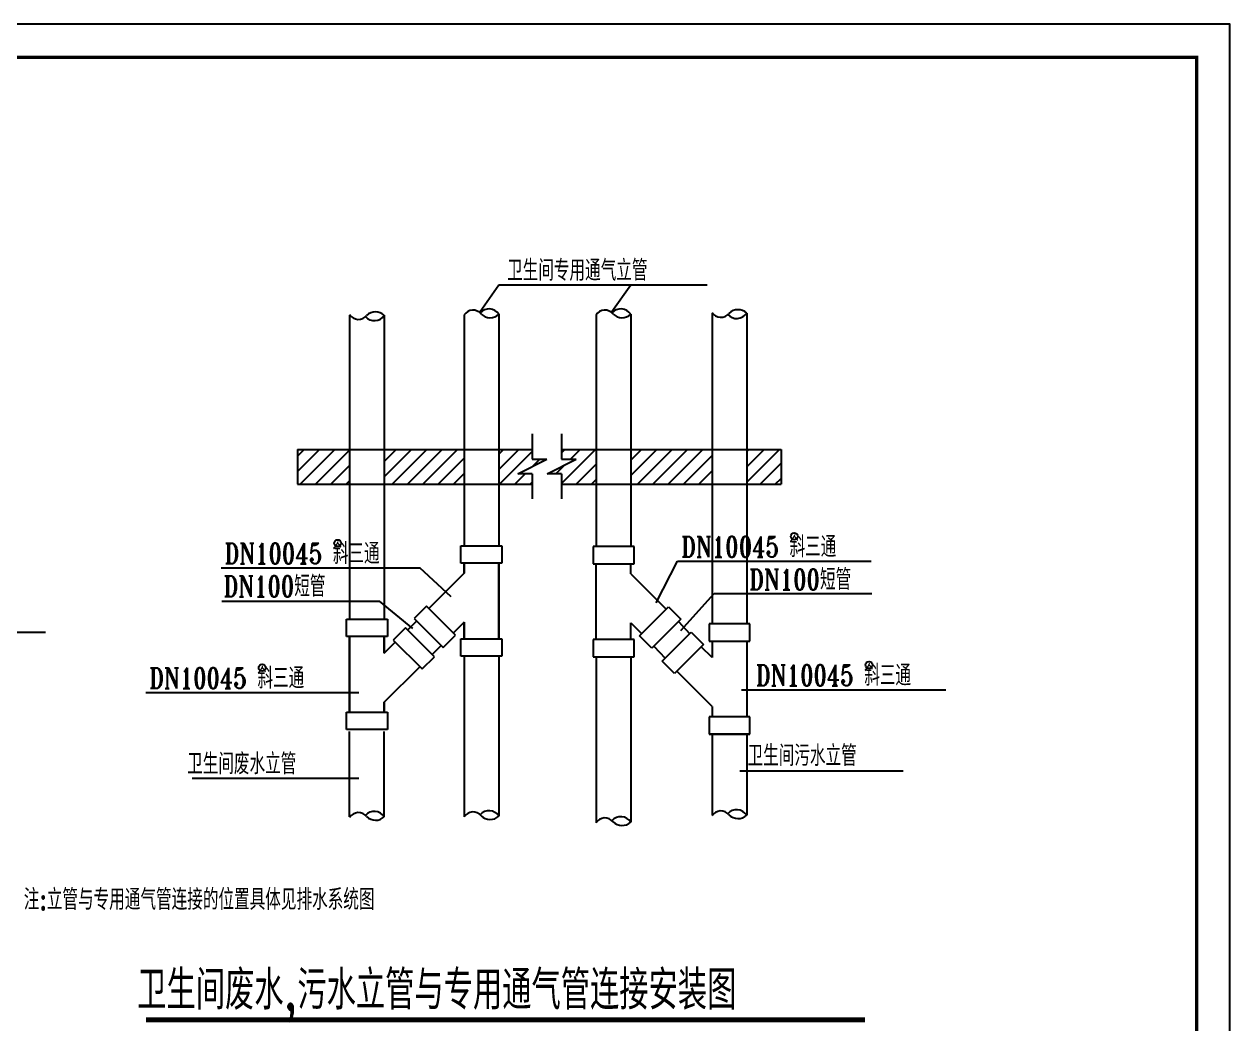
# Model space of a CAD drawing. Extents: x 1000 to 47721, y 1000 to 6465.
# Drawn here: x 1364.7 to 1642.9, y 1223.4 to 1454.1 of the extents above; entities that cross this region are included whole.
import ezdxf

# ---------------------------------------------------------------- set-up
doc = ezdxf.new("R2010")
doc.units = 0
doc.header["$LTSCALE"] = 35
doc.header["$MEASUREMENT"] = 0
for name, color, linetype in [('0P', 7, 'Continuous'), ('HZ', 3, 'Continuous'), ('WALL', 51, 'Continuous'), ('图框', 135, 'Continuous')]:
    doc.layers.add(name, color=color, linetype=linetype)
doc.styles.add('HZ', font='romant.shx', dxfattribs={"width": 0.8, "bigfont": 'hztxt.shx'})
doc.styles.add('HZTXT0', font='romant', dxfattribs={"width": 0.75, "bigfont": 'HZTXT0'})
doc.styles.add('HZTXT1', font='romant.shx', dxfattribs={"bigfont": 'HZTXT1.shx'})

msp = doc.modelspace()

# ---------------------------------------------------------------- hatches: boundary and pattern name
at = {"layer": '0P'}
h = msp.add_hatch(dxfattribs=at)
h.set_pattern_fill('ANSI31', color=256, scale=20, style=0)
h.set_pattern_definition([(45.000001, (-15881.418, 2058.698), (-1.76776695, 1.76776695), [])])
h.paths.add_polyline_path([(1439.806, 1355.905), (1427.813, 1355.905), (1427.813, 1347.905), (1439.806, 1347.905)])
h.paths.add_polyline_path([(1466.237, 1347.905), (1466.237, 1355.905), (1447.806, 1355.905), (1447.806, 1347.905)])
h.paths.add_polyline_path([(1474.237, 1347.905), (1481.933, 1347.905), (1481.933, 1350.309), (1478.573, 1350.309), (1485.293, 1353.669), (1481.933, 1353.669), (1481.933, 1355.905), (1474.237, 1355.905)])
h.paths.add_polyline_path([(1496.659, 1347.905), (1496.659, 1355.905), (1488.709, 1355.905), (1488.709, 1353.669), (1492.069, 1353.669), (1485.349, 1350.309), (1488.709, 1350.309), (1488.709, 1347.905)])
h.paths.add_polyline_path([(1523.404, 1347.905), (1523.404, 1355.905), (1504.659, 1355.905), (1504.659, 1347.905)])
h.paths.add_polyline_path([(1531.404, 1347.905), (1539.335, 1347.905), (1539.335, 1355.905), (1531.404, 1355.905)])

# ---------------------------------------------------------------- linework, layer by layer
for p, q in [((1469.899, 1387.737), (1474.244, 1393.881)), ((1474.244, 1393.881), (1521.018, 1393.881)), ((1500.322, 1387.737), (1504.667, 1393.881)), ((1504.667, 1393.881), (1522.301, 1393.881)), ((1427.813, 1355.905), (1481.933, 1355.905)), ((1427.813, 1355.905), (1427.813, 1347.905)), ((1488.709, 1355.905), (1539.335, 1355.905)), ((1539.335, 1355.905), (1539.335, 1347.905)), ((1427.813, 1347.905), (1481.933, 1347.905)), ((1488.709, 1347.905), (1539.335, 1347.905)), ((1510.547, 1320.526), (1515.405, 1330.148)), ((1515.405, 1330.148), (1560.119, 1330.148)), ((1410.191, 1328.616), (1455.994, 1328.616)), ((1463.266, 1321.904), (1455.994, 1328.616)), ((1466.237, 1327.381), (1458.053, 1319.208)), ((1504.659, 1327.237), (1512.843, 1319.063)), ((1516.228, 1314.164), (1523.909, 1322.677)), ((1523.909, 1322.677), (1560.295, 1322.677)), ((1410.306, 1320.896), (1446.738, 1320.896)), ((1454.366, 1314.652), (1446.738, 1320.896)), ((1326.435, 1313.754), (1369.687, 1313.754)), ((1447.806, 1297.647), (1455.99, 1305.82)), ((1523.46, 1296.605), (1515.276, 1304.779)), ((1392.8, 1299.881), (1441.912, 1299.881)), ((1530.177, 1300.491), (1577.358, 1300.491)), ((1403.452, 1280.114), (1441.903, 1280.114)), ((1529.783, 1281.818), (1567.492, 1281.818))]:
    msp.add_line(p, q, dxfattribs=at)
at = {"layer": '0P', "color": 2}
for p, q in [((1439.806, 1386.883), (1439.806, 1316.755)), ((1447.806, 1386.883), (1447.806, 1316.755)), ((1466.237, 1386.951), (1466.237, 1333.724)), ((1474.237, 1387.122), (1474.237, 1333.724)), ((1496.659, 1386.951), (1496.659, 1333.58)), ((1504.659, 1387.122), (1504.659, 1333.58)), ((1523.404, 1387.376), (1523.404, 1315.714)), ((1531.404, 1387.376), (1531.404, 1315.714)), ((1465.487, 1329.724), (1465.487, 1333.724)), ((1465.487, 1333.724), (1474.931, 1333.724)), ((1474.931, 1333.724), (1474.931, 1329.724)), ((1505.409, 1333.58), (1495.964, 1333.58)), ((1495.964, 1333.58), (1495.964, 1329.58)), ((1505.409, 1329.58), (1505.409, 1333.58)), ((1474.931, 1329.724), (1465.487, 1329.724)), ((1466.237, 1329.724), (1466.237, 1327.381)), ((1466.237, 1327.381), (1466.237, 1329.724)), ((1474.237, 1329.724), (1474.237, 1312.272)), ((1474.237, 1312.272), (1474.237, 1329.724)), ((1495.964, 1329.58), (1505.409, 1329.58)), ((1496.659, 1312.128), (1496.659, 1329.58)), ((1504.659, 1327.237), (1504.659, 1329.58)), ((1457.518, 1319.743), (1454.689, 1316.914)), ((1464.196, 1313.064), (1457.518, 1319.743)), ((1506.699, 1312.92), (1513.378, 1319.598)), ((1513.378, 1319.598), (1516.206, 1316.77)), ((1439.111, 1312.755), (1439.111, 1316.755)), ((1439.111, 1316.755), (1448.556, 1316.755)), ((1448.556, 1316.755), (1448.556, 1312.755)), ((1453.189, 1314.277), (1455.259, 1316.345)), ((1454.689, 1316.914), (1461.368, 1310.236)), ((1454.689, 1316.914), (1461.368, 1310.236)), ((1466.237, 1316.074), (1463.71, 1313.551)), ((1466.237, 1316.074), (1466.237, 1312.272)), ((1466.237, 1312.272), (1466.237, 1316.074)), ((1504.659, 1315.93), (1507.186, 1313.406)), ((1504.659, 1312.128), (1504.659, 1315.93)), ((1516.206, 1316.77), (1509.528, 1310.092)), ((1515.673, 1316.236), (1518.273, 1313.433)), ((1522.71, 1315.714), (1522.71, 1311.714)), ((1532.154, 1315.714), (1522.71, 1315.714)), ((1532.154, 1311.714), (1532.154, 1315.714)), ((1452.675, 1314.792), (1449.846, 1311.963)), ((1459.353, 1308.113), (1452.675, 1314.792)), ((1461.368, 1310.236), (1464.196, 1313.064)), ((1509.528, 1310.092), (1506.699, 1312.92)), ((1511.912, 1307.072), (1518.591, 1313.75)), ((1518.591, 1313.75), (1521.419, 1310.922)), ((1448.556, 1312.755), (1439.111, 1312.755)), ((1439.806, 1312.755), (1439.806, 1295.303)), ((1439.806, 1295.303), (1439.806, 1312.755)), ((1447.806, 1312.755), (1447.806, 1308.953)), ((1447.806, 1308.953), (1447.806, 1312.755)), ((1447.806, 1308.953), (1450.333, 1311.477)), ((1449.846, 1311.963), (1456.525, 1305.285)), ((1458.846, 1308.62), (1460.916, 1310.688)), ((1465.487, 1312.272), (1474.931, 1312.272)), ((1465.487, 1308.272), (1465.487, 1312.272)), ((1474.931, 1312.272), (1474.931, 1308.272)), ((1505.409, 1312.128), (1495.964, 1312.128)), ((1495.964, 1312.128), (1495.964, 1308.128)), ((1505.409, 1308.128), (1505.409, 1312.128)), ((1510.016, 1310.58), (1512.616, 1307.776)), ((1521.419, 1310.922), (1514.741, 1304.244)), ((1523.46, 1307.912), (1520.933, 1310.436)), ((1522.71, 1311.714), (1532.154, 1311.714)), ((1523.46, 1311.714), (1523.46, 1307.912)), ((1531.46, 1311.714), (1531.46, 1294.262)), ((1456.525, 1305.285), (1459.353, 1308.113)), ((1474.931, 1308.272), (1465.487, 1308.272)), ((1466.237, 1308.272), (1466.237, 1271.175)), ((1474.237, 1308.272), (1474.237, 1271.355)), ((1495.964, 1308.128), (1505.409, 1308.128)), ((1496.659, 1308.128), (1496.659, 1269.795)), ((1504.659, 1308.128), (1504.659, 1269.974)), ((1514.741, 1304.244), (1511.912, 1307.072)), ((1447.806, 1297.647), (1447.806, 1295.303)), ((1447.806, 1295.303), (1447.806, 1297.647)), ((1523.46, 1296.605), (1523.46, 1294.262)), ((1439.111, 1295.303), (1448.556, 1295.303)), ((1439.111, 1291.303), (1439.111, 1295.303)), ((1448.556, 1295.303), (1448.556, 1291.303)), ((1522.71, 1294.262), (1522.71, 1290.262)), ((1532.154, 1294.262), (1522.71, 1294.262)), ((1532.154, 1290.262), (1532.154, 1294.262)), ((1448.556, 1291.303), (1439.111, 1291.303)), ((1439.806, 1271.19), (1439.806, 1290.9)), ((1447.806, 1271.19), (1447.806, 1290.9)), ((1532.154, 1290.262), (1522.71, 1290.262)), ((1522.71, 1290.262), (1532.154, 1290.262)), ((1523.404, 1290.262), (1523.404, 1271.578)), ((1531.404, 1290.262), (1531.404, 1271.578))]:
    msp.add_line(p, q, dxfattribs=at)
at = {"layer": '0P'}
for centre in [(1437.025, 1334.317), (1542.379, 1335.879), (1419.634, 1305.582), (1559.618, 1306.222)]:
    msp.add_circle(centre, 0.8, dxfattribs=at)
at = {"layer": '0P', "color": 2}
for centre, radius, start, end in [((1468.271, 1385.688), 2.394, 38.33368, 148.16407), ((1471.945, 1385.616), 2.742, 33.31515, 138.54813), ((1498.693, 1385.688), 2.394, 38.33368, 148.16407), ((1502.367, 1385.616), 2.742, 33.31515, 138.54813), ((1529.387, 1385.199), 2.968, 47.17255, 134.24105), ((1441.84, 1388.318), 2.394, 211.83593, 321.66632), ((1445.514, 1388.39), 2.742, 221.45187, 326.68485), ((1445.789, 1384.707), 2.968, 47.17255, 134.24105), ((1472.219, 1389.299), 2.968, 225.75895, 312.82745), ((1502.642, 1389.299), 2.968, 225.75895, 312.82745), ((1525.438, 1388.81), 2.394, 211.83593, 321.66632), ((1529.113, 1388.882), 2.742, 221.45187, 326.68485), ((1441.84, 1269.756), 2.394, 38.33368, 148.16407), ((1445.514, 1269.684), 2.742, 33.31515, 138.54813), ((1445.789, 1273.367), 2.968, 225.75895, 312.82745), ((1468.273, 1269.917), 2.394, 38.33368, 148.27647), ((1471.947, 1269.845), 2.742, 33.40912, 138.54813), ((1472.222, 1273.528), 2.968, 225.75895, 312.82745), ((1502.37, 1268.464), 2.742, 33.40912, 138.54813), ((1525.438, 1270.144), 2.394, 38.33368, 148.16407), ((1529.113, 1270.072), 2.742, 33.31515, 138.54813), ((1529.387, 1273.755), 2.968, 225.75895, 312.82745), ((1498.696, 1268.536), 2.394, 38.33368, 148.27647), ((1502.644, 1272.147), 2.968, 225.75895, 312.82745)]:
    msp.add_arc(centre, radius, start, end, dxfattribs=at)
at = {"layer": 'HZ'}
msp.add_lwpolyline([(1392.826, 1224.365, 1.2, 1.2, 0), (1558.678, 1224.365, 1.2, 1.2, 0)], format="xyseb", dxfattribs=at)
at = {"layer": 'WALL'}
for p, q in [((1481.933, 1359.548), (1481.933, 1353.669)), ((1488.709, 1359.548), (1488.709, 1353.669)), ((1478.573, 1350.309), (1485.293, 1353.669)), ((1481.933, 1353.669), (1485.293, 1353.669)), ((1485.349, 1350.309), (1492.069, 1353.669)), ((1488.709, 1353.669), (1492.069, 1353.669)), ((1481.933, 1350.309), (1478.573, 1350.309)), ((1481.933, 1350.309), (1481.933, 1344.547)), ((1488.709, 1350.309), (1485.349, 1350.309)), ((1488.709, 1350.309), (1488.709, 1344.547))]:
    msp.add_line(p, q, dxfattribs=at)
at = {"layer": '图框', "ltscale": 6}
msp.add_lwpolyline([(1000, 1000), (1642.86, 1000), (1642.86, 1454.054), (1000, 1454.054)], close=True, dxfattribs=at)
msp.add_lwpolyline([(1019.11, 1007.644, 0.764, 0.764, 0), (1635.216, 1007.644, 0.764, 0.764, 0), (1635.216, 1446.41, 0.764, 0.764, 0), (1019.11, 1446.41, 0.764, 0.764, 0)], format="xyseb", close=True, dxfattribs=at)

# ---------------------------------------------------------------- texts
at = {"layer": '0P', "width": 0.75}
for s, height, style, p in [('卫生间专用通气立管', 4.8, 'HZTXT0', (1476.12, 1394.841)), ('DN10045 斜三通', 4.8, 'HZTXT0', (1516.28, 1331.076)), ('DN10045 斜三通', 4.8, 'HZTXT0', (1410.926, 1329.514)), ('DN100短管', 4.8, 'HZTXT0', (1410.679, 1321.965)), ('DN100短管', 4.8, 'HZTXT0', (1531.958, 1323.518)), ('DN10045 斜三通', 4.8, 'HZTXT0', (1393.535, 1300.778)), ('DN10045 斜三通', 4.8, 'HZTXT0', (1533.519, 1301.419)), (' 卫生间污水立管', 4.8, 'HZTXT0', (1529.127, 1282.886)), (' 卫生间废水立管', 4.8, 'HZTXT0', (1399.849, 1281.016)), ('注:立管与专用通气管连接的位置具体见排水系统图', 4.8, 'HZ', (1364.654, 1249.712)), (' 卫生间废水,污水立管与专用通气管连接安装图', 9, 'HZTXT1', (1386.199, 1226.734))]:
    msp.add_text(s, height=height, dxfattribs=dict(at, style=style)).set_placement(p)

doc.saveas('drawing.dxf')
